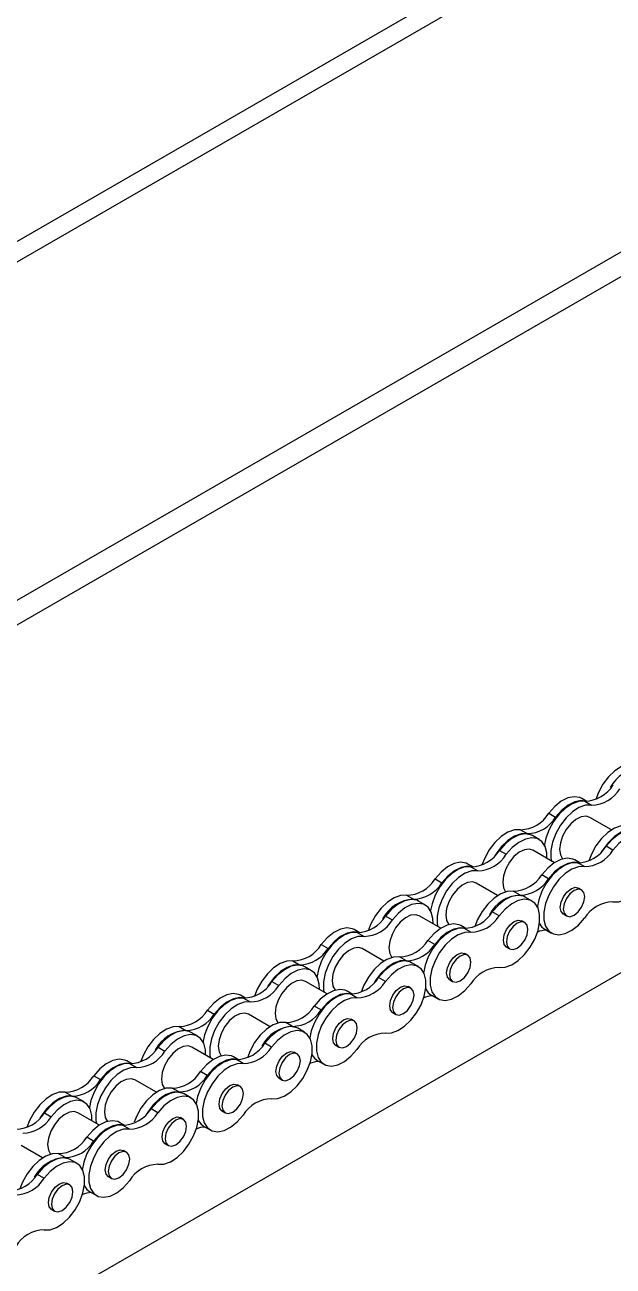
# Model space of a CAD drawing. Header units: metres. Extents: x 0 to 21025, y 0 to 14850.
# Drawn here: x 13460.6 to 13553.5, y 5011.3 to 5207.4 of the extents above; entities that cross this region are included whole.
import ezdxf

# ---------------------------------------------------------------- set-up
doc = ezdxf.new("R2010")
doc.units = ezdxf.units.M
doc.header["$LTSCALE"] = 25
doc.layers.add('SL4', color=4, linetype='Continuous')

msp = doc.modelspace()

# ---------------------------------------------------------------- linework, layer by layer
at = {"layer": 'SL4'}
for p, q in [((14040.434, 5508.635), (13103.535, 4967.775)), ((13108.297, 4967.303), (14045.196, 5508.163)), ((13154.595, 4940.576), (14091.494, 5481.436)), ((13154.595, 4936.687), (14091.494, 5477.548)), ((13253.258, 4883.619), (14190.156, 5424.48)), ((13549.34, 5084.717), (13548.54, 5085.179)), ((13549.008, 5084.745), (13550.082, 5084.125)), ((13543.335, 5082.836), (13544.41, 5082.215)), ((13553.224, 5080.211), (13549.817, 5082.178)), ((13538.845, 5080.243), (13539.92, 5079.623)), ((13541.817, 5078.692), (13540.742, 5079.312)), ((13535.537, 5076.969), (13536.612, 5076.348)), ((13544.244, 5075.027), (13540.837, 5076.994)), ((13553.457, 5076.993), (13552.382, 5077.613)), ((13548.224, 5074.993), (13547.424, 5075.454)), ((13548.967, 5074.4), (13547.892, 5075.021)), ((13531.379, 5074.349), (13530.58, 5074.81)), ((13531.047, 5074.377), (13532.122, 5073.756)), ((13543.294, 5072.491), (13542.219, 5073.111)), ((13525.375, 5072.467), (13526.449, 5071.847)), ((13535.264, 5069.843), (13531.857, 5071.81)), ((13548.517, 5070.758), (13548.051, 5071.026)), ((13520.885, 5069.875), (13521.959, 5069.255)), ((13538.804, 5069.899), (13537.729, 5070.519)), ((13540.701, 5068.967), (13539.626, 5069.588)), ((13523.856, 5068.323), (13522.782, 5068.944)), ((13535.496, 5066.624), (13534.421, 5067.245)), ((13517.577, 5066.6), (13518.652, 5065.98)), ((13526.283, 5064.659), (13522.876, 5066.626)), ((13530.263, 5064.624), (13529.464, 5065.086)), ((13539.537, 5065.573), (13539.071, 5065.842)), ((13545.653, 5066.872), (13546.118, 5066.603)), ((13513.419, 5063.98), (13512.619, 5064.442)), ((13513.087, 5064.008), (13514.161, 5063.388)), ((13531.006, 5064.032), (13529.931, 5064.653)), ((13542.687, 5064.518), (13543.762, 5063.897)), ((13507.414, 5062.099), (13508.489, 5061.478)), ((13517.303, 5059.475), (13513.896, 5061.442)), ((13525.334, 5062.122), (13524.259, 5062.743)), ((13536.673, 5061.688), (13537.138, 5061.419)), ((13502.924, 5059.507), (13503.999, 5058.886)), ((13520.844, 5059.53), (13519.769, 5060.151)), ((13522.741, 5058.599), (13521.666, 5059.219)), ((13530.556, 5060.389), (13530.091, 5060.658)), ((13505.896, 5057.955), (13504.821, 5058.575)), ((13499.616, 5056.232), (13500.691, 5055.612)), ((13508.323, 5054.291), (13504.916, 5056.257)), ((13517.536, 5056.256), (13516.461, 5056.876)), ((13521.576, 5055.205), (13521.11, 5055.474)), ((13527.692, 5056.504), (13528.158, 5056.235)), ((13495.458, 5053.612), (13494.659, 5054.074)), ((13495.126, 5053.64), (13496.201, 5053.02)), ((13512.303, 5054.256), (13511.503, 5054.718)), ((13513.046, 5053.664), (13511.971, 5054.284)), ((13524.726, 5054.15), (13525.801, 5053.529)), ((13489.454, 5051.73), (13490.528, 5051.11)), ((13507.373, 5051.754), (13506.298, 5052.375)), ((13518.712, 5051.319), (13519.178, 5051.051)), ((13499.343, 5049.106), (13495.936, 5051.073)), ((13502.883, 5049.162), (13501.808, 5049.782)), ((13512.596, 5050.021), (13512.13, 5050.29)), ((13484.964, 5049.138), (13486.038, 5048.518)), ((13487.935, 5047.586), (13486.861, 5048.207)), ((13504.78, 5048.231), (13503.705, 5048.851)), ((13481.656, 5045.864), (13482.731, 5045.243)), ((13490.362, 5043.922), (13486.955, 5045.889)), ((13499.575, 5045.887), (13498.5, 5046.508)), ((13509.732, 5046.135), (13510.197, 5045.866)), ((13477.498, 5043.244), (13476.698, 5043.705)), ((13494.342, 5043.888), (13493.543, 5044.349)), ((13495.085, 5043.295), (13494.01, 5043.916)), ((13503.616, 5044.837), (13503.15, 5045.105)), ((13506.766, 5043.781), (13507.841, 5043.161)), ((13477.166, 5043.272), (13478.24, 5042.651)), ((13489.413, 5041.386), (13488.338, 5042.006)), ((13471.493, 5041.362), (13472.568, 5040.742)), ((13481.382, 5038.738), (13477.975, 5040.705)), ((13494.635, 5039.652), (13494.17, 5039.921)), ((13500.752, 5040.951), (13501.217, 5040.682)), ((13467.003, 5038.77), (13468.078, 5038.149)), ((13469.975, 5037.218), (13468.9, 5037.838)), ((13484.923, 5038.794), (13483.848, 5039.414)), ((13486.82, 5037.862), (13485.745, 5038.483)), ((13481.615, 5035.519), (13480.54, 5036.139)), ((13491.771, 5035.767), (13492.237, 5035.498)), ((13463.695, 5035.495), (13464.77, 5034.875)), ((13472.402, 5033.554), (13468.995, 5035.521)), ((13476.382, 5033.519), (13475.582, 5033.981)), ((13485.655, 5034.468), (13485.189, 5034.737)), ((13477.125, 5032.927), (13476.05, 5033.547)), ((13488.805, 5033.413), (13489.88, 5032.792)), ((13463.422, 5028.37), (13460.015, 5030.336)), ((13471.452, 5031.017), (13470.377, 5031.638)), ((13482.791, 5030.583), (13483.257, 5030.314)), ((13466.962, 5028.425), (13465.887, 5029.046)), ((13468.859, 5027.494), (13467.784, 5028.114)), ((13476.675, 5029.284), (13476.209, 5029.553)), ((13463.654, 5025.151), (13462.579, 5025.771)), ((13467.695, 5024.1), (13467.229, 5024.369)), ((13473.811, 5025.398), (13474.276, 5025.13)), ((13470.845, 5023.044), (13471.92, 5022.424)), ((13464.831, 5020.214), (13465.296, 5019.945))]:
    msp.add_line(p, q, dxfattribs=at)
at = {"layer": 'SL4', "flags": 128}
for points in [[(13556.806, 5090.612), (13555.856, 5090.58), (13554.825, 5090.213), (13553.778, 5089.533), (13552.779, 5088.582), (13551.893, 5087.421), (13551.174, 5086.123), (13550.748, 5085.031)], [(13549.008, 5084.745), (13548.058, 5084.714), (13547.027, 5084.346), (13545.98, 5083.666), (13544.981, 5082.715), (13544.095, 5081.555), (13543.376, 5080.256), (13542.871, 5078.902), (13542.616, 5077.641)], [(13548.54, 5085.179), (13548.248, 5085.317), (13547.361, 5085.454), (13546.363, 5085.252), (13545.316, 5084.723), (13544.285, 5083.9), (13543.335, 5082.836)], [(13549.258, 5084.72), (13548.436, 5084.834), (13547.438, 5084.632), (13546.39, 5084.103), (13545.359, 5083.28), (13544.41, 5082.215)], [(13550.082, 5084.125), (13549.133, 5084.093), (13548.102, 5083.726), (13547.054, 5083.045), (13546.056, 5082.095), (13545.17, 5080.934), (13544.451, 5079.636), (13543.945, 5078.282), (13543.684, 5076.957), (13543.684, 5075.745), (13543.758, 5075.308)], [(13549.817, 5082.178), (13549.237, 5082.357), (13548.46, 5082.261), (13547.628, 5081.852), (13546.814, 5081.168), (13546.091, 5080.269), (13545.524, 5079.235), (13545.162, 5078.157), (13545.037, 5077.132)], [(13555.69, 5080.888), (13554.74, 5080.856), (13553.709, 5080.489), (13552.662, 5079.808), (13551.664, 5078.858), (13550.777, 5077.697), (13550.059, 5076.399), (13549.632, 5075.307)], [(13538.845, 5080.243), (13537.896, 5080.212), (13536.865, 5079.845), (13535.817, 5079.164), (13534.819, 5078.214), (13533.932, 5077.053), (13533.214, 5075.755), (13532.788, 5074.663)], [(13539.92, 5079.623), (13538.97, 5079.592), (13537.94, 5079.224), (13536.892, 5078.544), (13535.894, 5077.593), (13535.007, 5076.432), (13534.82, 5076.134)], [(13540.742, 5079.312), (13540.45, 5079.45), (13539.563, 5079.588), (13538.565, 5079.386), (13537.518, 5078.856), (13536.487, 5078.034), (13535.537, 5076.969)], [(13543.037, 5075.724), (13543.01, 5076.568), (13542.749, 5077.591), (13542.243, 5078.361), (13541.525, 5078.83), (13540.638, 5078.967), (13539.64, 5078.765), (13538.592, 5078.236), (13537.561, 5077.413), (13536.612, 5076.348)], [(13556.765, 5080.267), (13555.815, 5080.236), (13554.784, 5079.868), (13553.737, 5079.188), (13552.738, 5078.237), (13551.852, 5077.077), (13551.664, 5076.778)], [(13557.587, 5079.956), (13557.295, 5080.094), (13556.408, 5080.232), (13555.41, 5080.03), (13554.362, 5079.501), (13553.331, 5078.678), (13552.382, 5077.613)], [(13553.457, 5068.833), (13554.406, 5068.864), (13555.437, 5069.232), (13556.485, 5069.912), (13557.483, 5070.862), (13558.369, 5072.023), (13559.088, 5073.321), (13559.594, 5074.675), (13559.855, 5076), (13559.855, 5077.212), (13559.594, 5078.235), (13559.088, 5079.005), (13558.369, 5079.474), (13557.483, 5079.611), (13556.485, 5079.409), (13555.437, 5078.88), (13554.406, 5078.057), (13553.457, 5076.993)], [(13540.837, 5076.994), (13540.257, 5077.173), (13539.48, 5077.077), (13538.648, 5076.668), (13537.834, 5075.984), (13537.111, 5075.085), (13536.544, 5074.05), (13536.181, 5072.973), (13536.057, 5071.948)], [(13545.037, 5077.132), (13545.162, 5076.251), (13545.507, 5075.611)], [(13530.58, 5074.81), (13530.287, 5074.949), (13529.401, 5075.086), (13528.403, 5074.884), (13527.355, 5074.355), (13526.324, 5073.532), (13525.375, 5072.467)], [(13547.892, 5075.021), (13546.942, 5074.989), (13545.911, 5074.622), (13544.864, 5073.942), (13543.866, 5072.991), (13542.979, 5071.83), (13542.261, 5070.532), (13541.755, 5069.178), (13541.5, 5067.916)], [(13547.424, 5075.454), (13547.132, 5075.593), (13546.246, 5075.73), (13545.247, 5075.528), (13544.2, 5074.999), (13543.169, 5074.176), (13542.219, 5073.111)], [(13548.142, 5074.995), (13547.32, 5075.11), (13546.322, 5074.908), (13545.275, 5074.378), (13544.244, 5073.556), (13543.294, 5072.491)], [(13531.047, 5074.377), (13530.098, 5074.345), (13529.067, 5073.978), (13528.019, 5073.298), (13527.021, 5072.347), (13526.134, 5071.186), (13525.416, 5069.888), (13524.91, 5068.534), (13524.678, 5067.452)], [(13532.122, 5073.756), (13531.172, 5073.725), (13530.142, 5073.357), (13529.094, 5072.677), (13528.096, 5071.727), (13527.209, 5070.566), (13526.491, 5069.268), (13525.985, 5067.913), (13525.724, 5066.589), (13525.724, 5065.377), (13525.798, 5064.939)], [(13531.297, 5074.351), (13530.476, 5074.466), (13529.477, 5074.263), (13528.43, 5073.734), (13527.399, 5072.911), (13526.449, 5071.847)], [(13548.967, 5074.4), (13548.017, 5074.369), (13546.986, 5074.002), (13545.939, 5073.321), (13544.94, 5072.371), (13544.054, 5071.21), (13543.335, 5069.912), (13542.83, 5068.558), (13542.568, 5067.233), (13542.568, 5066.021), (13542.83, 5064.998), (13543.335, 5064.228), (13544.054, 5063.759), (13544.94, 5063.622), (13545.939, 5063.824), (13546.986, 5064.353), (13548.017, 5065.176), (13548.967, 5066.241)], [(13531.857, 5071.81), (13531.277, 5071.989), (13530.5, 5071.892), (13529.668, 5071.484), (13528.854, 5070.8), (13528.131, 5069.901), (13527.563, 5068.866), (13527.201, 5067.789), (13527.077, 5066.764)], [(13536.057, 5071.948), (13536.181, 5071.067), (13536.527, 5070.427)], [(13545.156, 5067.97), (13545.285, 5068.794), (13545.653, 5069.642), (13546.203, 5070.384), (13546.852, 5070.908), (13547.501, 5071.133), (13548.051, 5071.026)], [(13520.885, 5069.875), (13519.935, 5069.844), (13518.904, 5069.476), (13517.857, 5068.796), (13516.858, 5067.845), (13515.972, 5066.685), (13515.253, 5065.386), (13514.867, 5064.416)], [(13522.782, 5068.944), (13522.489, 5069.082), (13521.603, 5069.219), (13520.605, 5069.017), (13519.557, 5068.488), (13518.526, 5067.665), (13517.577, 5066.6)], [(13537.729, 5070.519), (13536.78, 5070.488), (13535.749, 5070.12), (13534.701, 5069.44), (13533.703, 5068.49), (13532.817, 5067.329), (13532.098, 5066.03), (13531.672, 5064.939)], [(13539.626, 5069.588), (13539.334, 5069.726), (13538.448, 5069.864), (13537.449, 5069.661), (13536.402, 5069.132), (13535.371, 5068.309), (13534.421, 5067.245)], [(13535.496, 5058.464), (13536.446, 5058.496), (13537.477, 5058.863), (13538.524, 5059.544), (13539.522, 5060.494), (13540.409, 5061.655), (13541.127, 5062.953), (13541.633, 5064.307), (13541.894, 5065.632), (13541.894, 5066.844), (13541.633, 5067.867), (13541.127, 5068.637), (13540.409, 5069.106), (13539.522, 5069.243), (13538.524, 5069.041), (13537.477, 5068.512), (13536.446, 5067.689), (13535.496, 5066.624)], [(13545.622, 5067.701), (13545.751, 5067.026), (13546.118, 5066.603), (13546.669, 5066.496), (13547.318, 5066.722), (13547.967, 5067.246), (13548.517, 5067.988), (13548.885, 5068.835), (13549.014, 5069.659), (13548.885, 5070.334), (13548.517, 5070.758), (13547.967, 5070.864), (13547.318, 5070.639), (13546.669, 5070.115), (13546.118, 5069.373), (13545.751, 5068.525), (13545.622, 5067.701)], [(13525.077, 5065.355), (13525.05, 5066.2), (13524.789, 5067.223), (13524.283, 5067.993), (13523.564, 5068.461), (13522.678, 5068.599), (13521.679, 5068.397), (13520.632, 5067.868), (13519.601, 5067.045), (13518.652, 5065.98)], [(13545.653, 5066.872), (13545.653, 5066.872), (13545.285, 5067.295), (13545.156, 5067.97)], [(13522.876, 5066.626), (13522.297, 5066.805), (13521.52, 5066.708), (13520.687, 5066.3), (13519.874, 5065.616), (13519.151, 5064.716), (13518.583, 5063.682), (13518.221, 5062.605), (13518.096, 5061.58)], [(13529.464, 5065.086), (13529.171, 5065.224), (13528.285, 5065.362), (13527.287, 5065.16), (13526.239, 5064.631), (13525.208, 5063.808), (13524.259, 5062.743)], [(13527.077, 5066.764), (13527.201, 5065.883), (13527.546, 5065.243)], [(13536.176, 5062.786), (13536.305, 5063.61), (13536.672, 5064.458), (13537.223, 5065.2), (13537.872, 5065.723), (13538.521, 5065.949), (13539.071, 5065.842)], [(13536.641, 5062.517), (13536.77, 5061.842), (13537.138, 5061.419), (13537.688, 5061.312), (13538.337, 5061.538), (13538.986, 5062.061), (13539.537, 5062.804), (13539.904, 5063.651), (13540.033, 5064.475), (13539.904, 5065.15), (13539.537, 5065.573), (13538.986, 5065.68), (13538.337, 5065.455), (13537.688, 5064.931), (13537.138, 5064.189), (13536.77, 5063.341), (13536.641, 5062.517)], [(13541.814, 5065.489), (13542.261, 5064.848), (13542.687, 5064.518)], [(13513.087, 5064.008), (13512.137, 5063.977), (13511.106, 5063.609), (13510.059, 5062.929), (13509.06, 5061.979), (13508.174, 5060.818), (13507.455, 5059.52), (13506.95, 5058.166), (13506.695, 5056.904)], [(13512.619, 5064.442), (13512.327, 5064.58), (13511.44, 5064.718), (13510.442, 5064.516), (13509.395, 5063.986), (13508.364, 5063.164), (13507.414, 5062.099)], [(13514.161, 5063.388), (13513.212, 5063.356), (13512.181, 5062.989), (13511.133, 5062.309), (13510.135, 5061.358), (13509.249, 5060.197), (13508.53, 5058.899), (13508.024, 5057.545), (13507.763, 5056.22), (13507.763, 5055.008), (13507.837, 5054.571)], [(13513.337, 5063.983), (13512.515, 5064.097), (13511.517, 5063.895), (13510.469, 5063.366), (13509.438, 5062.543), (13508.489, 5061.478)], [(13529.931, 5064.653), (13528.982, 5064.621), (13527.951, 5064.254), (13526.903, 5063.573), (13525.905, 5062.623), (13525.019, 5061.462), (13524.3, 5060.164), (13523.794, 5058.81), (13523.54, 5057.548)], [(13531.006, 5064.032), (13530.057, 5064.001), (13529.026, 5063.633), (13527.978, 5062.953), (13526.98, 5062.002), (13526.093, 5060.841), (13525.375, 5059.543), (13524.869, 5058.189), (13524.608, 5056.865), (13524.608, 5055.653), (13524.869, 5054.629), (13525.375, 5053.859), (13526.093, 5053.391), (13526.98, 5053.253), (13527.978, 5053.456), (13529.026, 5053.985), (13530.057, 5054.807), (13531.006, 5055.872)], [(13530.182, 5064.627), (13529.36, 5064.741), (13528.362, 5064.539), (13527.314, 5064.01), (13526.283, 5063.187), (13525.334, 5062.122)], [(13513.896, 5061.442), (13513.316, 5061.62), (13512.539, 5061.524), (13511.707, 5061.116), (13510.893, 5060.431), (13510.17, 5059.532), (13509.603, 5058.498), (13509.241, 5057.42), (13509.116, 5056.395)], [(13518.096, 5061.58), (13518.221, 5060.698), (13518.566, 5060.058)], [(13536.673, 5061.688), (13536.672, 5061.688), (13536.305, 5062.111), (13536.176, 5062.786)], [(13502.924, 5059.507), (13501.975, 5059.475), (13500.944, 5059.108), (13499.896, 5058.427), (13498.898, 5057.477), (13498.011, 5056.316), (13497.293, 5055.018), (13496.866, 5053.926)], [(13519.769, 5060.151), (13518.819, 5060.119), (13517.788, 5059.752), (13516.741, 5059.072), (13515.743, 5058.121), (13514.856, 5056.96), (13514.138, 5055.662), (13513.711, 5054.57)], [(13520.844, 5059.53), (13519.894, 5059.499), (13518.863, 5059.131), (13517.816, 5058.451), (13516.817, 5057.501), (13515.931, 5056.34), (13515.743, 5056.041)], [(13521.666, 5059.219), (13521.374, 5059.358), (13520.487, 5059.495), (13519.489, 5059.293), (13518.441, 5058.764), (13517.41, 5057.941), (13516.461, 5056.876)], [(13527.195, 5057.602), (13527.325, 5058.426), (13527.692, 5059.273), (13528.242, 5060.015), (13528.891, 5060.539), (13529.541, 5060.765), (13530.091, 5060.658)], [(13527.661, 5057.333), (13527.79, 5056.658), (13528.158, 5056.235), (13528.708, 5056.128), (13529.357, 5056.354), (13530.006, 5056.877), (13530.556, 5057.619), (13530.924, 5058.467), (13531.053, 5059.291), (13530.924, 5059.966), (13530.556, 5060.389), (13530.006, 5060.496), (13529.357, 5060.27), (13528.708, 5059.747), (13528.158, 5059.005), (13527.79, 5058.157), (13527.661, 5057.333)], [(13503.999, 5058.886), (13503.049, 5058.855), (13502.018, 5058.487), (13500.971, 5057.807), (13499.973, 5056.857), (13499.086, 5055.696), (13498.899, 5055.397)], [(13504.821, 5058.575), (13504.529, 5058.714), (13503.642, 5058.851), (13502.644, 5058.649), (13501.597, 5058.12), (13500.566, 5057.297), (13499.616, 5056.232)], [(13507.116, 5054.987), (13507.089, 5055.831), (13506.828, 5056.854), (13506.322, 5057.625), (13505.604, 5058.093), (13504.717, 5058.231), (13503.719, 5058.028), (13502.671, 5057.499), (13501.64, 5056.676), (13500.691, 5055.612)], [(13517.536, 5048.096), (13518.485, 5048.127), (13519.516, 5048.495), (13520.564, 5049.175), (13521.562, 5050.126), (13522.448, 5051.286), (13523.167, 5052.585), (13523.673, 5053.939), (13523.934, 5055.263), (13523.934, 5056.475), (13523.673, 5057.499), (13523.167, 5058.269), (13522.448, 5058.737), (13521.562, 5058.875), (13520.564, 5058.672), (13519.516, 5058.143), (13518.485, 5057.321), (13517.536, 5056.256)], [(13527.692, 5056.504), (13527.692, 5056.504), (13527.325, 5056.927), (13527.195, 5057.602)], [(13504.916, 5056.257), (13504.336, 5056.436), (13503.559, 5056.34), (13502.727, 5055.931), (13501.913, 5055.247), (13501.19, 5054.348), (13500.622, 5053.314), (13500.26, 5052.236), (13500.136, 5051.211)], [(13509.116, 5056.395), (13509.241, 5055.514), (13509.586, 5054.874)], [(13518.215, 5052.418), (13518.344, 5053.242), (13518.712, 5054.089), (13519.262, 5054.831), (13519.911, 5055.355), (13520.56, 5055.581), (13521.11, 5055.474)], [(13518.681, 5052.149), (13518.81, 5051.474), (13519.178, 5051.051), (13519.728, 5050.944), (13520.377, 5051.169), (13521.026, 5051.693), (13521.576, 5052.435), (13521.944, 5053.283), (13522.073, 5054.107), (13521.944, 5054.782), (13521.576, 5055.205), (13521.026, 5055.312), (13520.377, 5055.086), (13519.728, 5054.563), (13519.178, 5053.82), (13518.81, 5052.973), (13518.681, 5052.149)], [(13495.126, 5053.64), (13494.177, 5053.609), (13493.146, 5053.241), (13492.098, 5052.561), (13491.1, 5051.61), (13490.213, 5050.449), (13489.495, 5049.151), (13488.989, 5047.797), (13488.735, 5046.535)], [(13494.659, 5054.074), (13494.366, 5054.212), (13493.48, 5054.349), (13492.482, 5054.147), (13491.434, 5053.618), (13490.403, 5052.795), (13489.454, 5051.73)], [(13495.376, 5053.615), (13494.555, 5053.729), (13493.556, 5053.527), (13492.509, 5052.998), (13491.478, 5052.175), (13490.528, 5051.11)], [(13511.971, 5054.284), (13511.021, 5054.253), (13509.99, 5053.885), (13508.943, 5053.205), (13507.945, 5052.254), (13507.058, 5051.094), (13506.34, 5049.795), (13505.834, 5048.441), (13505.602, 5047.359)], [(13511.503, 5054.718), (13511.211, 5054.856), (13510.325, 5054.993), (13509.326, 5054.791), (13508.279, 5054.262), (13507.248, 5053.439), (13506.298, 5052.375)], [(13513.046, 5053.664), (13512.096, 5053.632), (13511.065, 5053.265), (13510.018, 5052.584), (13509.019, 5051.634), (13508.133, 5050.473), (13507.414, 5049.175), (13506.909, 5047.821), (13506.647, 5046.496), (13506.647, 5045.284), (13506.909, 5044.261), (13507.414, 5043.491), (13508.133, 5043.022), (13509.019, 5042.885), (13510.018, 5043.087), (13511.065, 5043.616), (13512.096, 5044.439), (13513.046, 5045.504)], [(13512.221, 5054.259), (13511.399, 5054.373), (13510.401, 5054.171), (13509.354, 5053.642), (13508.323, 5052.819), (13507.373, 5051.754)], [(13523.853, 5055.12), (13524.3, 5054.48), (13524.726, 5054.15)], [(13496.201, 5053.02), (13495.251, 5052.988), (13494.221, 5052.621), (13493.173, 5051.94), (13492.175, 5050.99), (13491.288, 5049.829), (13490.57, 5048.531), (13490.064, 5047.177), (13489.803, 5045.852), (13489.803, 5044.64), (13489.877, 5044.202)], [(13518.712, 5051.319), (13518.712, 5051.319), (13518.344, 5051.743), (13518.215, 5052.418)], [(13495.936, 5051.073), (13495.356, 5051.252), (13494.579, 5051.156), (13493.747, 5050.747), (13492.933, 5050.063), (13492.21, 5049.164), (13491.642, 5048.129), (13491.28, 5047.052), (13491.156, 5046.027)], [(13501.808, 5049.782), (13500.859, 5049.751), (13499.828, 5049.384), (13498.78, 5048.703), (13497.782, 5047.753), (13496.896, 5046.592), (13496.177, 5045.294), (13495.751, 5044.202)], [(13500.136, 5051.211), (13500.26, 5050.33), (13500.606, 5049.69)], [(13509.235, 5047.233), (13509.364, 5048.057), (13509.732, 5048.905), (13510.282, 5049.647), (13510.931, 5050.171), (13511.58, 5050.396), (13512.13, 5050.29)], [(13509.701, 5046.965), (13509.83, 5046.29), (13510.197, 5045.866), (13510.748, 5045.76), (13511.397, 5045.985), (13512.046, 5046.509), (13512.596, 5047.251), (13512.964, 5048.099), (13513.093, 5048.923), (13512.964, 5049.598), (13512.596, 5050.021), (13512.046, 5050.128), (13511.397, 5049.902), (13510.748, 5049.378), (13510.197, 5048.636), (13509.83, 5047.789), (13509.701, 5046.965)], [(13484.964, 5049.138), (13484.014, 5049.107), (13482.983, 5048.739), (13481.936, 5048.059), (13480.937, 5047.109), (13480.051, 5045.948), (13479.332, 5044.65), (13478.946, 5043.679)], [(13486.861, 5048.207), (13486.568, 5048.345), (13485.682, 5048.483), (13484.684, 5048.28), (13483.636, 5047.751), (13482.605, 5046.928), (13481.656, 5045.864)], [(13489.156, 5044.619), (13489.129, 5045.463), (13488.868, 5046.486), (13488.362, 5047.256), (13487.643, 5047.725), (13486.757, 5047.862), (13485.758, 5047.66), (13484.711, 5047.131), (13483.68, 5046.308), (13482.731, 5045.243)], [(13503.705, 5048.851), (13503.413, 5048.989), (13502.527, 5049.127), (13501.528, 5048.925), (13500.481, 5048.395), (13499.45, 5047.573), (13498.5, 5046.508)], [(13499.575, 5037.728), (13500.525, 5037.759), (13501.556, 5038.126), (13502.603, 5038.807), (13503.601, 5039.757), (13504.488, 5040.918), (13505.206, 5042.216), (13505.712, 5043.57), (13505.973, 5044.895), (13505.973, 5046.107), (13505.712, 5047.13), (13505.206, 5047.9), (13504.488, 5048.369), (13503.601, 5048.506), (13502.603, 5048.304), (13501.556, 5047.775), (13500.525, 5046.952), (13499.575, 5045.887)], [(13486.955, 5045.889), (13486.376, 5046.068), (13485.599, 5045.972), (13484.766, 5045.563), (13483.953, 5044.879), (13483.23, 5043.98), (13482.662, 5042.945), (13482.3, 5041.868), (13482.175, 5040.843)], [(13491.156, 5046.027), (13491.28, 5045.146), (13491.625, 5044.506)], [(13509.732, 5046.135), (13509.732, 5046.135), (13509.364, 5046.558), (13509.235, 5047.233)], [(13476.698, 5043.705), (13476.406, 5043.843), (13475.519, 5043.981), (13474.521, 5043.779), (13473.474, 5043.25), (13472.443, 5042.427), (13471.493, 5041.362)], [(13494.01, 5043.916), (13493.061, 5043.884), (13492.03, 5043.517), (13490.982, 5042.837), (13489.984, 5041.886), (13489.098, 5040.725), (13488.379, 5039.427), (13487.873, 5038.073), (13487.642, 5036.991)], [(13493.543, 5044.349), (13493.25, 5044.488), (13492.364, 5044.625), (13491.366, 5044.423), (13490.318, 5043.894), (13489.287, 5043.071), (13488.338, 5042.006)], [(13494.261, 5043.89), (13493.439, 5044.005), (13492.441, 5043.802), (13491.393, 5043.273), (13490.362, 5042.45), (13489.413, 5041.386)], [(13500.255, 5042.049), (13500.384, 5042.873), (13500.751, 5043.721), (13501.302, 5044.463), (13501.951, 5044.987), (13502.6, 5045.212), (13503.15, 5045.105)], [(13500.72, 5041.78), (13500.849, 5041.105), (13501.217, 5040.682), (13501.767, 5040.575), (13502.416, 5040.801), (13503.065, 5041.325), (13503.616, 5042.067), (13503.983, 5042.914), (13504.112, 5043.738), (13503.983, 5044.413), (13503.616, 5044.837), (13503.065, 5044.943), (13502.416, 5044.718), (13501.767, 5044.194), (13501.217, 5043.452), (13500.849, 5042.604), (13500.72, 5041.78)], [(13505.944, 5044.652), (13506.34, 5044.111), (13506.766, 5043.781)], [(13477.166, 5043.272), (13476.216, 5043.24), (13475.185, 5042.873), (13474.138, 5042.192), (13473.139, 5041.242), (13472.253, 5040.081), (13471.534, 5038.783), (13471.029, 5037.429), (13470.797, 5036.347)], [(13478.24, 5042.651), (13477.291, 5042.62), (13476.26, 5042.252), (13475.212, 5041.572), (13474.214, 5040.621), (13473.328, 5039.461), (13472.609, 5038.162), (13472.103, 5036.808), (13471.842, 5035.484), (13471.842, 5034.272), (13471.916, 5033.834)], [(13477.416, 5043.246), (13476.594, 5043.36), (13475.596, 5043.158), (13474.548, 5042.629), (13473.517, 5041.806), (13472.568, 5040.742)], [(13495.085, 5043.295), (13494.136, 5043.264), (13493.105, 5042.896), (13492.057, 5042.216), (13491.059, 5041.266), (13490.172, 5040.105), (13489.454, 5038.807), (13488.948, 5037.453), (13488.687, 5036.128), (13488.687, 5034.916), (13488.948, 5033.893), (13489.454, 5033.123), (13490.172, 5032.654), (13491.059, 5032.517), (13492.057, 5032.719), (13493.105, 5033.248), (13494.136, 5034.071), (13495.085, 5035.135)], [(13500.752, 5040.951), (13500.751, 5040.951), (13500.384, 5041.374), (13500.255, 5042.049)], [(13477.975, 5040.705), (13477.395, 5040.884), (13476.618, 5040.787), (13475.786, 5040.379), (13474.972, 5039.695), (13474.249, 5038.795), (13473.682, 5037.761), (13473.32, 5036.684), (13473.195, 5035.659)], [(13482.175, 5040.843), (13482.3, 5039.962), (13482.645, 5039.322)], [(13491.274, 5036.865), (13491.404, 5037.689), (13491.771, 5038.537), (13492.321, 5039.279), (13492.97, 5039.802), (13493.62, 5040.028), (13494.17, 5039.921)], [(13491.74, 5036.596), (13491.869, 5035.921), (13492.237, 5035.498), (13492.787, 5035.391), (13493.436, 5035.617), (13494.085, 5036.141), (13494.635, 5036.883), (13495.003, 5037.73), (13495.132, 5038.554), (13495.003, 5039.229), (13494.635, 5039.652), (13494.085, 5039.759), (13493.436, 5039.534), (13492.787, 5039.01), (13492.237, 5038.268), (13491.869, 5037.42), (13491.74, 5036.596)], [(13467.003, 5038.77), (13466.054, 5038.738), (13465.023, 5038.371), (13463.975, 5037.691), (13462.977, 5036.74), (13462.09, 5035.579), (13461.372, 5034.281), (13460.945, 5033.189)], [(13468.078, 5038.149), (13467.128, 5038.118), (13466.097, 5037.751), (13465.05, 5037.07), (13464.052, 5036.12), (13463.165, 5034.959), (13462.978, 5034.661)], [(13468.9, 5037.838), (13468.608, 5037.977), (13467.721, 5038.114), (13466.723, 5037.912), (13465.676, 5037.383), (13464.645, 5036.56), (13463.695, 5035.495)], [(13483.848, 5039.414), (13482.898, 5039.383), (13481.867, 5039.015), (13480.82, 5038.335), (13479.822, 5037.384), (13478.935, 5036.224), (13478.216, 5034.925), (13477.849, 5034.011)], [(13484.923, 5038.794), (13483.973, 5038.762), (13482.942, 5038.395), (13481.895, 5037.714), (13480.896, 5036.764), (13480.01, 5035.603), (13479.822, 5035.305)], [(13485.745, 5038.483), (13485.452, 5038.621), (13484.566, 5038.758), (13483.568, 5038.556), (13482.52, 5038.027), (13481.489, 5037.204), (13480.54, 5036.139)], [(13481.615, 5027.359), (13482.564, 5027.391), (13483.595, 5027.758), (13484.643, 5028.438), (13485.641, 5029.389), (13486.527, 5030.55), (13487.246, 5031.848), (13487.752, 5033.202), (13488.013, 5034.527), (13488.013, 5035.739), (13487.752, 5036.762), (13487.246, 5037.532), (13486.527, 5038), (13485.641, 5038.138), (13484.643, 5037.936), (13483.595, 5037.407), (13482.564, 5036.584), (13481.615, 5035.519)], [(13468.995, 5035.521), (13468.415, 5035.7), (13467.638, 5035.603), (13466.806, 5035.195), (13465.992, 5034.51), (13465.269, 5033.611), (13464.701, 5032.577), (13464.339, 5031.499), (13464.215, 5030.475)], [(13471.195, 5034.25), (13471.168, 5035.095), (13470.907, 5036.118), (13470.401, 5036.888), (13469.683, 5037.356), (13468.796, 5037.494), (13467.798, 5037.292), (13466.75, 5036.762), (13465.719, 5035.94), (13464.77, 5034.875)], [(13473.195, 5035.659), (13473.32, 5034.777), (13473.665, 5034.137)], [(13491.771, 5035.767), (13491.771, 5035.767), (13491.404, 5036.19), (13491.274, 5036.865)], [(13475.582, 5033.981), (13475.29, 5034.119), (13474.404, 5034.257), (13473.405, 5034.055), (13472.358, 5033.525), (13471.327, 5032.703), (13470.377, 5031.638)], [(13482.294, 5031.681), (13482.423, 5032.505), (13482.791, 5033.352), (13483.341, 5034.095), (13483.99, 5034.618), (13484.639, 5034.844), (13485.189, 5034.737)], [(13482.76, 5031.412), (13482.889, 5030.737), (13483.257, 5030.314), (13483.807, 5030.207), (13484.456, 5030.433), (13485.105, 5030.956), (13485.655, 5031.698), (13486.023, 5032.546), (13486.152, 5033.37), (13486.023, 5034.045), (13485.655, 5034.468), (13485.105, 5034.575), (13484.456, 5034.35), (13483.807, 5033.826), (13483.257, 5033.084), (13482.889, 5032.236), (13482.76, 5031.412)], [(13487.983, 5034.284), (13488.379, 5033.743), (13488.805, 5033.413)], [(13476.05, 5033.547), (13475.1, 5033.516), (13474.069, 5033.148), (13473.022, 5032.468), (13472.024, 5031.518), (13471.137, 5030.357), (13470.419, 5029.059), (13469.913, 5027.705), (13469.658, 5026.443)], [(13477.125, 5032.927), (13476.175, 5032.895), (13475.144, 5032.528), (13474.097, 5031.848), (13473.098, 5030.897), (13472.212, 5029.736), (13471.493, 5028.438), (13470.988, 5027.084), (13470.726, 5025.759), (13470.726, 5024.547), (13470.988, 5023.524), (13471.493, 5022.754), (13472.212, 5022.286), (13473.098, 5022.148), (13474.097, 5022.35), (13475.144, 5022.88), (13476.175, 5023.702), (13477.125, 5024.767)], [(13476.3, 5033.522), (13475.478, 5033.636), (13474.48, 5033.434), (13473.433, 5032.905), (13472.402, 5032.082), (13471.452, 5031.017)], [(13482.791, 5030.583), (13482.791, 5030.583), (13482.423, 5031.006), (13482.294, 5031.681)], [(13464.215, 5030.475), (13464.339, 5029.593), (13464.685, 5028.953)], [(13465.887, 5029.046), (13464.938, 5029.014), (13463.907, 5028.647), (13462.859, 5027.966), (13461.861, 5027.016), (13460.975, 5025.855), (13460.256, 5024.557), (13459.83, 5023.465)], [(13467.784, 5028.114), (13467.492, 5028.253), (13466.606, 5028.39), (13465.607, 5028.188), (13464.56, 5027.659), (13463.529, 5026.836), (13462.579, 5025.771)], [(13463.654, 5016.991), (13464.604, 5017.022), (13465.635, 5017.39), (13466.682, 5018.07), (13467.68, 5019.021), (13468.567, 5020.181), (13469.285, 5021.48), (13469.791, 5022.834), (13470.052, 5024.158), (13470.052, 5025.37), (13469.791, 5026.393), (13469.285, 5027.164), (13468.567, 5027.632), (13467.68, 5027.77), (13466.682, 5027.567), (13465.635, 5027.038), (13464.604, 5026.215), (13463.654, 5025.151)], [(13473.314, 5026.497), (13473.443, 5027.321), (13473.811, 5028.168), (13474.361, 5028.91), (13475.01, 5029.434), (13475.659, 5029.66), (13476.209, 5029.553)], [(13473.78, 5026.228), (13473.909, 5025.553), (13474.276, 5025.13), (13474.827, 5025.023), (13475.476, 5025.248), (13476.125, 5025.772), (13476.675, 5026.514), (13477.042, 5027.362), (13477.172, 5028.186), (13477.042, 5028.861), (13476.675, 5029.284), (13476.125, 5029.391), (13475.476, 5029.165), (13474.827, 5028.642), (13474.276, 5027.899), (13473.909, 5027.052), (13473.78, 5026.228)], [(13473.811, 5025.398), (13473.811, 5025.398), (13473.443, 5025.822), (13473.314, 5026.497)], [(13464.334, 5021.312), (13464.463, 5022.136), (13464.83, 5022.984), (13465.381, 5023.726), (13466.03, 5024.25), (13466.679, 5024.476), (13467.229, 5024.369)], [(13464.799, 5021.044), (13464.928, 5020.369), (13465.296, 5019.945), (13465.846, 5019.839), (13466.495, 5020.064), (13467.144, 5020.588), (13467.695, 5021.33), (13468.062, 5022.178), (13468.191, 5023.002), (13468.062, 5023.677), (13467.695, 5024.1), (13467.144, 5024.207), (13466.495, 5023.981), (13465.846, 5023.457), (13465.296, 5022.715), (13464.928, 5021.868), (13464.799, 5021.044)], [(13469.972, 5024.015), (13470.419, 5023.375), (13470.845, 5023.044)], [(13464.831, 5020.214), (13464.83, 5020.214), (13464.463, 5020.637), (13464.334, 5021.312)]]:
    msp.add_lwpolyline(points, dxfattribs=at)
at = {"layer": 'SL4'}
for centre, radius, start, end in [((13558.198, 5084.145), 5.855, 93.11014, 152.07322), ((13548.898, 5090.12), 5.376, 271.17027, 328.82435), ((13549.973, 5089.5), 5.376, 271.17027, 328.82435), ((13538.735, 5085.619), 5.376, 271.17027, 328.82435), ((13539.81, 5084.998), 5.376, 271.17027, 328.82435), ((13530.937, 5079.752), 5.376, 271.17027, 328.82435), ((13547.782, 5080.396), 5.376, 271.17027, 328.82435), ((13548.857, 5079.776), 5.376, 271.17027, 328.82435), ((13532.012, 5079.132), 5.376, 271.17027, 328.82435), ((13537.619, 5075.894), 5.376, 271.17027, 328.82435), ((13520.775, 5075.25), 5.376, 271.17027, 328.82435), ((13521.85, 5074.63), 5.376, 271.17027, 328.82435), ((13538.694, 5075.274), 5.376, 271.17027, 328.82435), ((13522.277, 5063.408), 5.855, 93.11014, 152.07322), ((13539.122, 5064.052), 5.855, 93.11014, 152.07322), ((13529.821, 5070.028), 5.376, 271.17027, 328.82435), ((13553.567, 5063.457), 5.376, 91.17027, 148.82435), ((13512.977, 5069.384), 5.376, 271.17027, 328.82435), ((13514.052, 5068.763), 5.376, 271.17027, 328.82435), ((13530.896, 5069.407), 5.376, 271.17027, 328.82435), ((13542.991, 5060.913), 3.446, 90.48431, 114.65163), ((13502.814, 5064.882), 5.376, 271.17027, 328.82435), ((13503.889, 5064.261), 5.376, 271.17027, 328.82435), ((13519.659, 5065.526), 5.376, 271.17027, 328.82435), ((13520.734, 5064.906), 5.376, 271.17027, 328.82435), ((13535.606, 5053.089), 5.376, 91.17027, 148.82435), ((13495.016, 5059.015), 5.376, 271.17027, 328.82435), ((13496.091, 5058.395), 5.376, 271.17027, 328.82435), ((13511.861, 5059.659), 5.376, 271.17027, 328.82435), ((13512.936, 5059.039), 5.376, 271.17027, 328.82435), ((13525.036, 5050.502), 3.488, 90.56116, 116.02928), ((13484.854, 5054.514), 5.376, 271.17027, 328.82435), ((13501.698, 5055.158), 5.376, 271.17027, 328.82435), ((13502.773, 5054.537), 5.376, 271.17027, 328.82435), ((13485.929, 5053.893), 5.376, 271.17027, 328.82435), ((13486.356, 5042.671), 5.855, 93.11014, 152.07322), ((13503.201, 5043.315), 5.855, 93.11014, 152.07322), ((13517.646, 5042.721), 5.376, 91.17027, 148.82435), ((13477.056, 5048.647), 5.376, 271.17027, 328.82435), ((13493.9, 5049.291), 5.376, 271.17027, 328.82435), ((13494.975, 5048.671), 5.376, 271.17027, 328.82435), ((13478.131, 5048.026), 5.376, 271.17027, 328.82435), ((13507.075, 5040.134), 3.488, 90.56116, 116.02928), ((13483.738, 5044.789), 5.376, 271.17027, 328.82435), ((13466.893, 5044.145), 5.376, 271.17027, 328.82435), ((13467.968, 5043.525), 5.376, 271.17027, 328.82435), ((13484.813, 5044.169), 5.376, 271.17027, 328.82435), ((13499.685, 5032.352), 5.376, 91.17027, 148.82435), ((13475.94, 5038.923), 5.376, 271.17027, 328.82435), ((13459.095, 5038.278), 5.376, 271.17027, 328.82435), ((13460.17, 5037.658), 5.376, 271.17027, 328.82435), ((13477.015, 5038.302), 5.376, 271.17027, 328.82435), ((13489.11, 5029.808), 3.446, 90.48434, 114.65215), ((13465.777, 5034.421), 5.376, 271.17027, 328.82435), ((13466.852, 5033.8), 5.376, 271.17027, 328.82435), ((13467.28, 5022.579), 5.855, 93.11014, 152.07322), ((13481.725, 5021.984), 5.376, 91.17027, 148.82435), ((13457.979, 5028.554), 5.376, 271.17027, 328.82435), ((13459.054, 5027.934), 5.376, 271.17027, 328.82435), ((13471.149, 5019.439), 3.446, 90.48431, 114.65163), ((13463.764, 5011.616), 5.376, 91.17027, 148.82435)]:
    msp.add_arc(centre, radius, start, end, dxfattribs=at)

doc.saveas('drawing.dxf')
